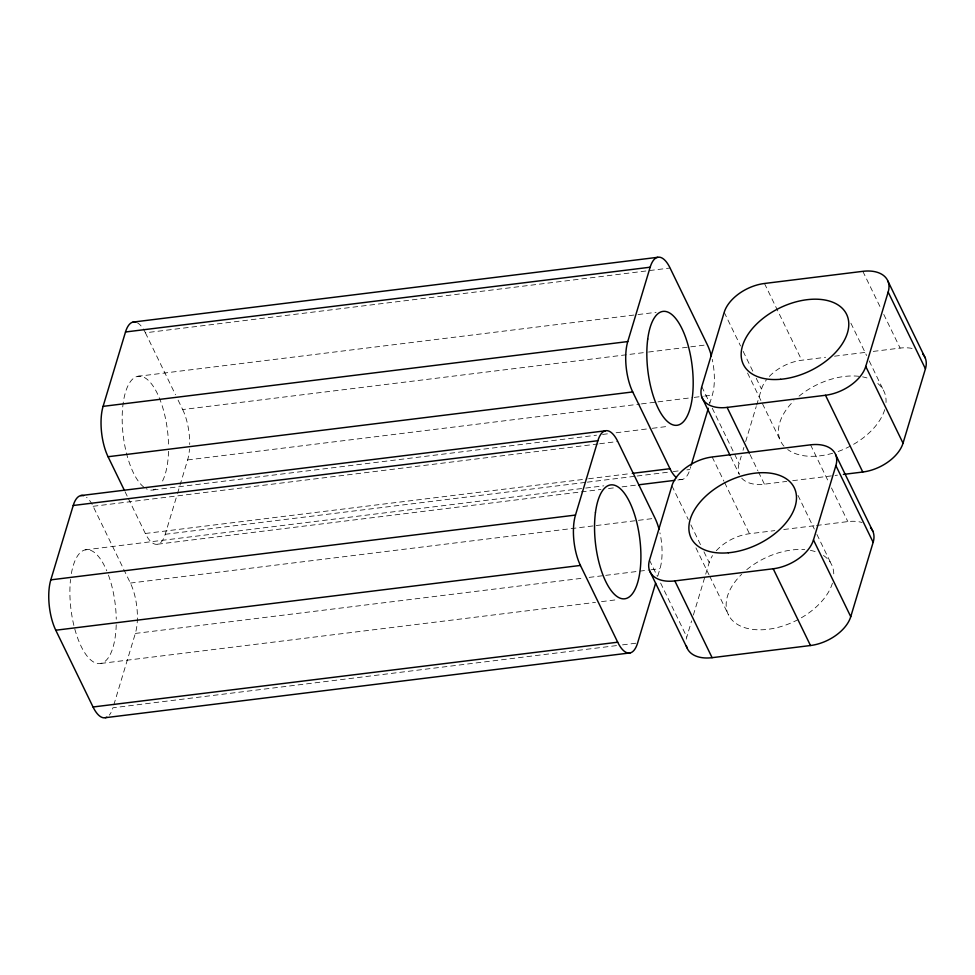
<?xml version="1.0" encoding="UTF-8"?>
<svg xmlns="http://www.w3.org/2000/svg" width="975" height="975" viewBox="0 0 975 975"><rect width="100%" height="100%" fill="white"/><g stroke="black" fill="none" stroke-linecap="round" stroke-linejoin="round"><path stroke-width="0.73" stroke-dasharray="4.88 3.66" d="M113.819 704.876L135.342 633.433A35.856 13.918 83 0 0 130.394 583.062L93.113 506.293A35.856 13.918 83 0 0 86.568 497.311M128.322 498.469L145.324 533.483A35.856 13.918 83 0 0 165.226 534.288L177.084 494.922M177.523 493.46L187.627 459.932A35.856 13.918 83 0 0 189.503 449.012M657.808 575.945L660.002 568.644A35.856 13.918 83 0 0 659.929 532.801M679.49 479.286A35.856 13.918 83 0 0 689.886 469.511L690.763 466.586M709.654 403.894L712.298 395.143A35.856 13.918 83 0 0 712.213 359.3M686.242 639.149A35.856 21.828 -25.9 0 1 686.79 636.931L691.616 620.892M693.371 615.067L709.191 562.575A35.856 21.828 -25.9 0 1 712.518 555.604M730.799 456.861L739.306 474.362A35.856 21.828 -25.9 0 1 739.074 463.43L741.268 456.142M743.023 450.316L743.901 447.391M745.668 441.565L756.21 406.575M756.649 405.112L761.475 389.074A35.856 21.828 -25.9 0 1 766.533 379.665M137.39 322.835A35.856 13.918 83 0 1 145.397 332.792L670.069 268.015M137.463 376.362L636.492 314.742M638.003 314.559L656.102 312.329M178.096 400.128L182.678 409.561L647.034 352.219M648.546 352.036L689.252 347.003M690.751 346.82L707.338 344.772M769.324 376.435A35.856 21.828 -25.9 0 1 801.743 360.238L825.593 357.289M834.539 356.192L867.323 352.146M873.283 351.402L900.12 348.087A35.856 21.828 -25.9 0 1 914.343 349.001M187.627 459.932L639.929 404.077M641.428 403.894L656.516 402.029M658.015 401.846L692.689 397.568M694.2 397.386L703.243 396.264M704.754 396.082L712.298 395.143M153.27 489.913L596.517 435.191M602.55 434.448L608.571 433.704M616.115 432.766L650.788 428.488M652.299 428.305L668.887 426.258M93.113 506.293L598.175 443.93M599.686 443.747L617.784 441.517M145.324 533.483L587.072 478.944M588.583 478.762L630.788 473.545M165.226 534.288L585.853 482.345M587.364 482.162L635.615 476.202M637.114 476.019L671.787 471.742M673.298 471.559L679.331 470.803M686.875 469.877L689.886 469.511M85.178 549.863L584.208 488.243M585.719 488.061L603.805 485.83M157.731 544.184L579.881 492.058M581.38 491.875L600.99 489.462M608.522 488.524L616.066 487.597M622.087 486.854L635.663 485.172M677.881 479.968L682.402 479.408M741.695 478.152A35.856 21.828 -25.9 0 0 764.4 484.173L786.752 481.406M792.712 480.675L837.428 475.154M130.394 583.062L594.75 525.72M596.249 525.537L636.955 520.516M638.467 520.321L655.054 518.273M716.284 550.741A35.856 21.828 -25.9 0 1 749.458 533.739L774.796 530.607M783.742 529.51L815.039 525.647M816.526 525.464L847.836 521.601A35.856 21.828 -25.9 0 1 862.058 522.503M135.342 633.433L583.111 578.138M589.144 577.395L604.22 575.543M605.731 575.347L649.447 569.948M650.959 569.766L660.002 568.644M100.973 663.427L595.493 602.367M601.514 601.624L618.101 599.576M616.492 645.608L112.929 707.789A35.856 13.918 83 0 1 109.31 715.114M622.525 644.865L637.601 643.013M862.838 271.33L881.156 309.038M883.764 314.425L900.12 348.087M850.907 323.225L866.592 355.546M869.213 360.933L883.594 390.561M764.473 283.481L801.743 360.238M810.554 444.832L828.872 482.54M831.48 487.927L847.836 521.601M724.206 312.317L740.561 345.979M743.169 351.366L752.98 371.572M756.247 378.3L761.475 389.074M747.557 373.023L780.914 441.699M797.964 495.373L814.308 529.047M816.928 534.434L831.309 564.062M750.007 454.545L757.855 470.706M758.513 472.046L764.4 484.173M701.793 386.673L709.642 402.833M712.262 408.22L739.074 463.43M712.177 456.982L723.95 481.223M724.608 482.564L749.458 533.739M671.921 485.818L688.265 519.48M690.885 524.867L701.342 546.414M703.962 551.801L709.191 562.575M695.931 547.877L709.008 574.811M709.666 576.152L728.63 615.213M649.508 560.174L657.357 576.335M660.623 583.062L686.79 636.931M145.397 332.792L175.488 394.741M125.056 491.741L127.676 497.128M155.464 489.109A57.367 22.267 83 0 1 146.238 488.731M143.873 487.171A57.367 22.267 83 0 1 122.18 416.837A57.367 22.267 83 0 1 145.275 378.008A57.367 22.267 83 0 1 168.541 445.709M168.517 451.291A57.367 22.267 83 0 1 161.192 483.405M182.678 409.561A35.856 13.918 83 0 1 189.698 444.539M877.805 383.504A57.367 34.917 -25.9 0 1 886.019 402.541M884.727 409.658A57.367 34.917 -25.9 0 1 837.83 451.596M832.626 453.253A57.367 34.917 -25.9 0 1 787.715 449.548M783.985 446.16A57.367 34.917 -25.9 0 1 793.906 400.786M799.061 396.167A57.367 34.917 -25.9 0 1 866.97 377.934M116.22 624.792A57.367 22.267 83 0 1 89.59 658.893A57.367 22.267 83 0 1 70.541 579.418M71.358 573.605A57.367 22.267 83 0 1 106.762 570.826M108.444 575.092A57.367 22.267 83 0 1 116.257 619.21M823.436 555.47A57.367 34.917 -25.9 0 1 833.735 576.042M832.431 583.16A57.367 34.917 -25.9 0 1 754.138 629.557A57.367 34.917 -25.9 0 1 741.622 574.299M746.765 569.668A57.367 34.917 -25.9 0 1 804.765 549.62M810.396 550.375A57.367 34.917 -25.9 0 1 817.391 552.362"/><path stroke-width="1.46" d="M106.823 717.186A35.856 13.918 83 0 1 93.039 706.985L55.77 630.228A35.856 13.918 83 0 1 50.81 579.857L73.222 505.489A35.856 13.918 83 0 1 83.618 495.714M124.398 490.388L108.054 456.727A35.856 13.918 83 0 1 103.094 406.356L125.507 331.987A35.856 13.918 83 0 1 135.903 322.213M655.614 583.233L637.601 643.013A35.856 13.918 83 0 1 617.699 642.208L580.43 565.439A35.856 13.918 83 0 1 575.482 515.068L597.882 440.712A35.856 13.918 83 0 1 617.784 441.517L655.054 518.273A35.856 13.918 83 0 1 659.1 529.437M676.528 477.689A35.856 13.918 83 0 1 669.996 468.707L632.714 391.938A35.856 13.918 83 0 1 627.766 341.567L650.167 267.211A35.856 13.918 83 0 1 670.069 268.015L707.338 344.772A35.856 13.918 83 0 1 711.384 355.936M691.202 465.136L708.338 408.269M674.834 580.905L773.212 568.766A35.856 21.828 -25.9 0 0 813.467 539.931L835.88 465.575A35.856 21.828 -25.9 0 0 810.554 444.832L712.177 456.982A35.856 21.828 -25.9 0 0 671.921 485.818L649.508 560.174A35.856 21.828 -25.9 0 0 674.834 580.905L712.103 657.674L810.481 645.523A35.856 21.828 -25.9 0 0 850.748 616.688L873.149 542.332A35.856 21.828 -25.9 0 0 870.529 527.621M727.118 407.404L825.496 395.265A35.856 21.828 -25.9 0 0 865.751 366.429L888.164 292.073A35.856 21.828 -25.9 0 0 862.838 271.33L764.473 283.481A35.856 21.828 -25.9 0 0 724.206 312.317L701.793 386.673A35.856 21.828 -25.9 0 0 727.118 407.404L749.348 453.192M843.387 474.411L862.765 472.022A35.856 21.828 -25.9 0 0 903.033 443.186L925.433 368.83A35.856 21.828 -25.9 0 0 922.813 354.108M132.99 322.091L657.662 257.315M125.507 331.987L650.167 267.211M103.094 406.356L627.766 341.567M108.054 456.727L632.714 391.938M80.706 495.592L605.365 430.816M73.222 505.489L597.882 440.712M632.3 473.362L669.996 468.707M638.674 484.807L674.858 480.334M50.81 579.857L575.482 515.068M55.77 630.228L580.43 565.439M93.039 706.985L617.699 642.208M105.446 717.685L630.106 652.909M887.932 281.141L925.202 357.898M888.164 292.073L925.433 368.83M865.751 366.429L903.033 443.186M825.496 395.265L862.765 472.022M835.648 454.643L872.918 531.399M835.88 465.575L873.149 542.332M813.467 539.931L850.748 616.688M702.037 397.605L730.153 455.508M773.212 568.766L810.481 645.523M649.74 571.106L687.022 647.863M712.103 657.674A35.856 21.828 -25.9 0 1 686.339 645.779M647.729 339.081A57.367 22.267 83 0 0 675.638 425.344A57.367 22.267 83 0 0 686.717 340.653A57.367 22.267 83 0 0 647.729 339.081M780.609 379.287A57.367 34.917 -25.9 0 0 847.08 315.4A57.367 34.917 -25.9 0 0 757.258 323.42A57.367 34.917 -25.9 0 0 780.609 379.287M595.445 512.582A57.367 22.267 83 0 0 623.342 598.857A57.367 22.267 83 0 0 634.432 514.154A57.367 22.267 83 0 0 595.445 512.582M728.325 552.788A57.367 34.917 -25.9 0 0 794.783 488.902A57.367 34.917 -25.9 0 0 704.974 496.921A57.367 34.917 -25.9 0 0 728.325 552.788"/></g></svg>
